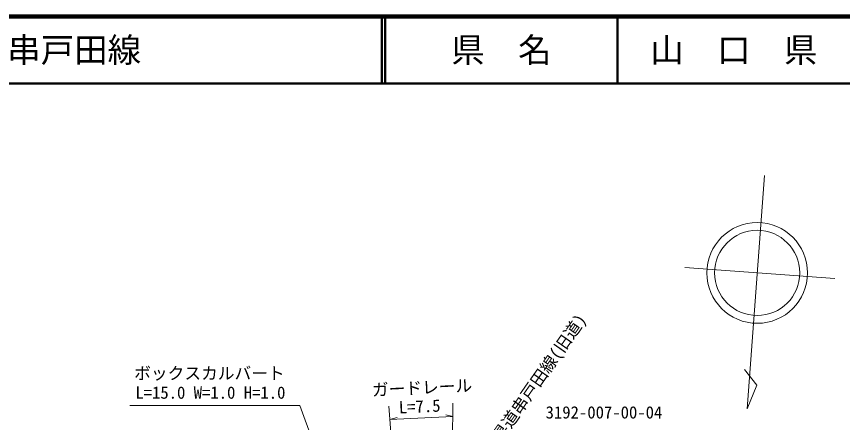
# Model space of a CAD drawing. Units: millimetres, scale not verified. Extents: x 40000 to 680000, y 20000 to 380000.
# Drawn here: x 243121 to 366627, y 319334 to 380000 of the extents above; entities that cross this region are included whole.
import ezdxf
from ezdxf.enums import TextEntityAlignment as Align

# ---------------------------------------------------------------- set-up
doc = ezdxf.new("R2010")
doc.units = ezdxf.units.MM
doc.header["$LTSCALE"] = 1000
for name, color, linetype, lineweight in [('M-BMK-HTXT', 7, 'Continuous', 13), ('M-BMK-SRVR', 3, 'Continuous', 13), ('M-STR-HTXT', 7, 'Continuous', 13), ('M-TTL', 2, 'Continuous', 140), ('M-TTL-LINE', 7, 'Continuous', 50), ('M-TTL-TXT', 7, 'Continuous', 13)]:
    doc.layers.add(name, color=color, linetype=linetype, lineweight=lineweight)
doc.styles.add('ＭＳ ゴシック', font='')
doc.styles.get('ＭＳ ゴシック').set_extended_font_data('MS Gothic')

msp = doc.modelspace()

# ---------------------------------------------------------------- linework, layer by layer
at = {"layer": 'M-BMK-SRVR'}
msp.add_line((365504, 340827), (343063, 342482), dxfattribs=at)
msp.add_lwpolyline([(354950, 356267), (352377, 321362), (353797, 324912), (351977, 327238)], dxfattribs=at)
for radius in [7526, 6368]:
    msp.add_circle((353875, 341684), radius, dxfattribs=at)
at = {"layer": 'M-STR-HTXT'}
for p, q in [((260078, 321863), (285471, 321863)), ((299042, 285303), (285471, 321863)), ((301012, 291834), (298803, 321785)), ((308159, 289475), (308353, 322234)), ((298950, 319790), (308341, 320235)), ((298950, 319790), (300060, 320065)), ((308341, 320235), (307325, 320492))]:
    msp.add_line(p, q, dxfattribs=at)
at = {"layer": 'M-TTL'}
msp.add_line((680000, 380000), (40000, 380000), dxfattribs=at)
at = {"layer": 'M-TTL-LINE'}
for p, q in [((297750, 380000), (297750, 370000)), ((298250, 380000), (298250, 370000)), ((333000, 380000), (333000, 370000)), ((40000, 370000), (680000, 370000))]:
    msp.add_line(p, q, dxfattribs=at)

# ---------------------------------------------------------------- texts
at = {"layer": 'M-BMK-HTXT', "style": 'ＭＳ ゴシック'}
msp.add_text('一般県道串戸田線(旧道)', height=1833, rotation=55.09, dxfattribs=at).set_placement((313159, 311844), align=Align.BOTTOM_LEFT)
at = {"layer": 'M-BMK-SRVR', "style": 'ＭＳ ゴシック'}
msp.add_text('3192-007-00-04', height=1833, dxfattribs=at).set_placement((330961, 319377), align=Align.BOTTOM_CENTER)
at = {"layer": 'M-STR-HTXT', "style": 'ＭＳ ゴシック'}
for s, p in [('ボックスカルバート', (260716, 325223)), ('L=15.0 W=1.0 H=1.0', (260886, 322330))]:
    msp.add_text(s, height=1833, dxfattribs=at).set_placement(p, align=Align.BOTTOM_LEFT)
for s, p in [('ガードレール', (296337, 322723)), ('L=7.5', (300352, 320124))]:
    msp.add_text(s, height=1833, rotation=2.71, dxfattribs=at).set_placement(p, align=Align.BOTTOM_LEFT)
at = {"layer": 'M-TTL-TXT', "style": 'ＭＳ ゴシック'}
msp.add_text('一般県道\u3000串戸田線', height=3666, dxfattribs=at).set_placement((216734, 375000), align=Align.MIDDLE_LEFT)
for s, p in [('県\u3000名', (315625, 375000)), ('山\u3000口\u3000県', (350375, 375000))]:
    msp.add_text(s, height=3666, dxfattribs=at).set_placement(p, align=Align.MIDDLE_CENTER)

doc.saveas('drawing.dxf')
